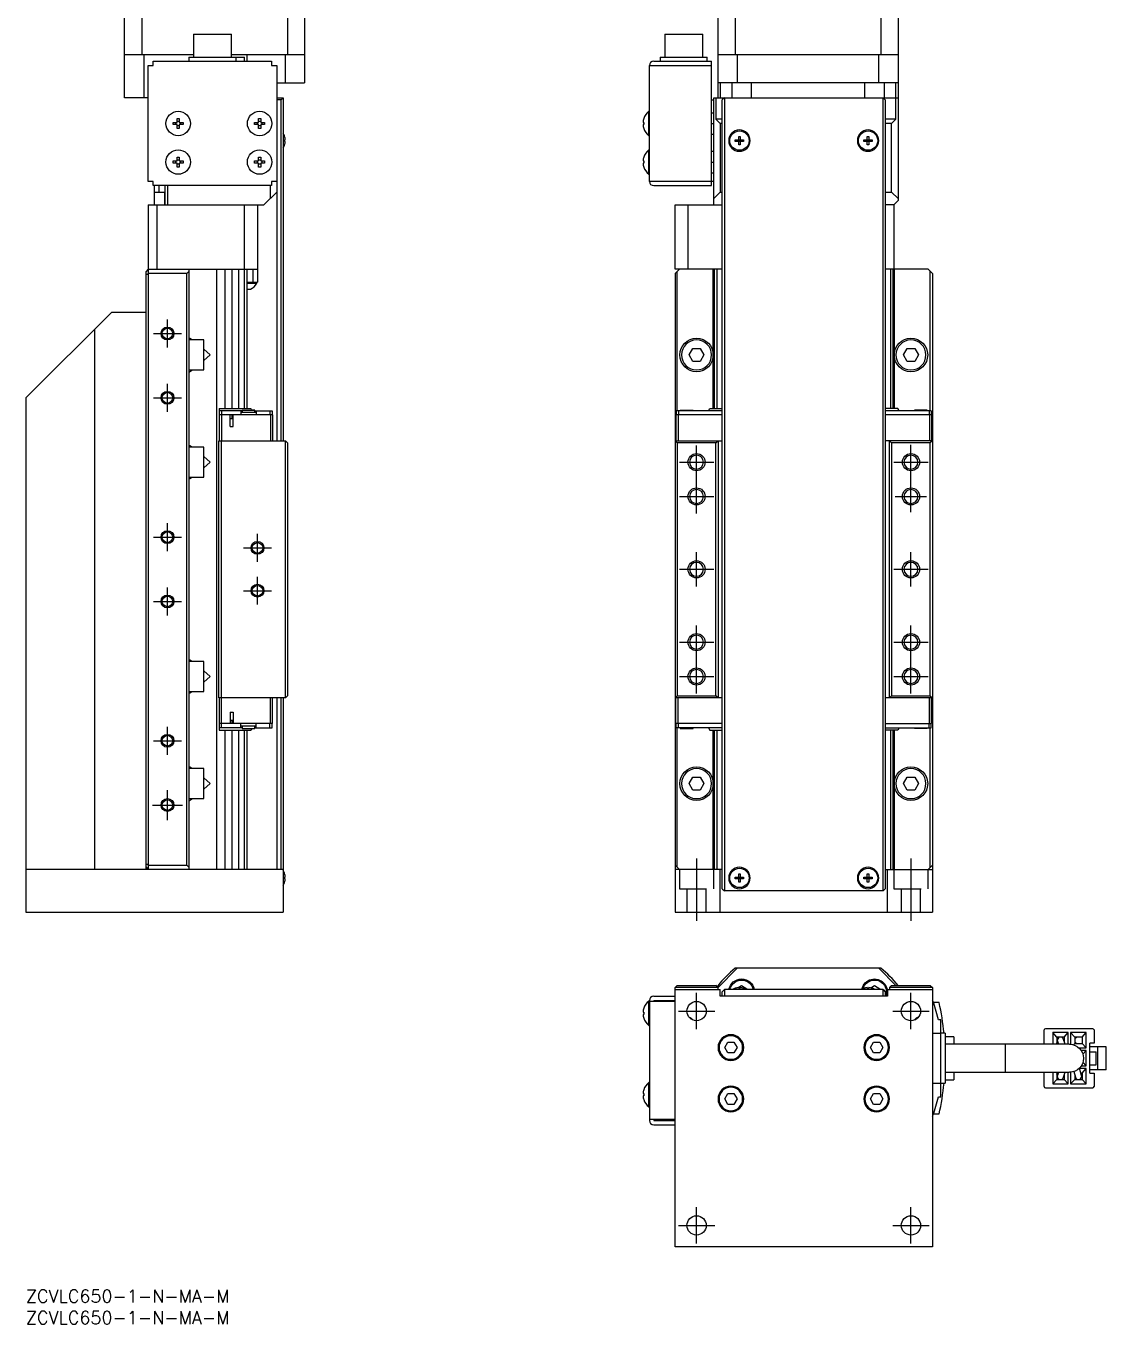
# Model space of a CAD drawing. Extents: x 0 to 570, y -8 to 553.
# Drawn here: x 0 to 251.9, y -8 to 294.8 of the extents above; entities that cross this region are included whole.
import ezdxf

# ---------------------------------------------------------------- set-up
doc = ezdxf.new("R2010")
doc.units = 0
doc.header["$LTSCALE"] = 0.5
doc.linetypes.add('CENTER', pattern=[50.8, 31.75, -6.35, 6.35, -6.35])
doc.linetypes.add('DASHED', pattern=[19.05, 12.7, -6.35])
for name, color, linetype in [('MSM_CENTER', 1, 'CENTER'), ('MSM_CONTINUOUS', 7, 'CONTINUOUS'), ('MSM_DASHED', 4, 'DASHED'), ('MSM_NARROW', 5, 'CONTINUOUS'), ('MSM_PART_NUMBER', 7, 'CONTINUOUS')]:
    doc.layers.add(name, color=color, linetype=linetype)
doc.styles.get("Standard").update_dxf_attribs({"font": 'txt.shx', "height": 3, "bigfont": 'bigfont.shx'})

msp = doc.modelspace()

# ---------------------------------------------------------------- linework, layer by layer
at = {"layer": 'MSM_CENTER'}
for p, q in [((33, 219.81), (33, 226.31)), ((29.75, 223.06), (36.25, 223.06)), ((33, 204.81), (33, 211.31)), ((29.75, 208.06), (36.25, 208.06)), ((156.41, 181.06), (156.41, 197.06)), ((206.41, 181.41), (206.41, 197.06)), ((152.41, 193.06), (160.41, 193.06)), ((202.41, 193.06), (210.41, 193.06)), ((152.41, 185.06), (160.41, 185.06)), ((202.76, 185.06), (210.06, 185.06)), ((33, 172.31), (33, 178.81)), ((54, 169.81), (54, 176.31)), ((29.75, 175.56), (36.25, 175.56)), ((50.75, 173.06), (57.25, 173.06)), ((156.41, 164.06), (156.41, 172.06)), ((206.41, 164.06), (206.41, 172.06)), ((152.41, 168.06), (160.41, 168.06)), ((202.41, 168.06), (210.41, 168.06)), ((33, 157.31), (33, 163.81)), ((54, 159.81), (54, 166.31)), ((29.75, 160.56), (36.25, 160.56)), ((50.75, 163.06), (57.25, 163.06)), ((156.41, 139.06), (156.41, 155.06)), ((206.41, 139.06), (206.41, 155.06)), ((152.41, 151.06), (160.41, 151.06)), ((202.41, 151.06), (210.41, 151.06)), ((152.41, 143.06), (160.41, 143.06)), ((202.41, 143.06), (210.41, 143.06)), ((33, 124.81), (33, 131.31)), ((29.75, 128.06), (36.25, 128.06)), ((33, 109.56), (33, 116.56)), ((29.5, 113.06), (36.5, 113.06)), ((156.41, 100.56), (156.41, 86.06)), ((206.41, 100.56), (206.41, 86.06)), ((156.41, 60.75), (156.41, 69.25)), ((206.41, 60.75), (206.41, 69.25)), ((152.16, 65), (160.66, 65)), ((202.16, 65), (210.66, 65)), ((156.41, 10.75), (156.41, 19.25)), ((206.41, 10.75), (206.41, 19.25)), ((152.16, 15), (160.66, 15)), ((202.16, 15), (210.66, 15))]:
    msp.add_line(p, q, dxfattribs=at)
at = {"layer": 'MSM_CONTINUOUS'}
for p, q in [((23, 278.06), (23, 296.76)), ((27.03, 296.76), (27.03, 288.06)), ((60.97, 296.76), (60.97, 288.06)), ((65, 296.76), (65, 281.56)), ((161.41, 278.06), (161.41, 296.76)), ((165.44, 296.76), (165.44, 288.06)), ((199.38, 296.76), (199.38, 288.06)), ((203.41, 296.76), (203.41, 254.06)), ((39.07, 292.86), (47.92, 292.86)), ((39.07, 292.86), (39.07, 287.56)), ((47.92, 287.56), (47.92, 292.86)), ((148.99, 292.86), (157.84, 292.86)), ((148.99, 292.86), (148.99, 287.56)), ((157.84, 287.56), (157.84, 292.86)), ((39.07, 288.06), (23, 288.06)), ((27.5, 288.06), (27.5, 278.06)), ((65, 288.06), (47.92, 288.06)), ((51.5, 288.06), (51.5, 286.56)), ((60.5, 281.56), (60.5, 288.06)), ((203.41, 288.06), (161.41, 288.06)), ((165.91, 288.06), (165.91, 281.56)), ((198.91, 281.56), (198.91, 288.06)), ((28.5, 258.56), (28.5, 285.56)), ((28.5, 285.56), (29.7, 285.56)), ((29.7, 286.56), (57.3, 286.56)), ((29.7, 285.56), (29.7, 286.56)), ((38, 287.56), (51, 287.56)), ((38, 287.56), (38, 286.56)), ((49, 286.56), (49, 287.56)), ((51, 286.56), (51, 287.56)), ((57.3, 286.56), (57.3, 285.56)), ((57.3, 285.56), (58.5, 285.56)), ((58.5, 285.56), (58.5, 198.06)), ((145.41, 258.56), (145.41, 285.56)), ((145.41, 285.56), (159.91, 285.56)), ((146.41, 286.56), (159.91, 286.56)), ((147.91, 287.56), (158.91, 287.56)), ((147.91, 287.56), (147.91, 286.56)), ((158.91, 286.56), (158.91, 287.56)), ((159.91, 257.56), (159.91, 286.56)), ((58.5, 281.56), (65, 281.56)), ((203.41, 281.56), (161.41, 281.56)), ((161.91, 281.56), (161.91, 278.06)), ((164.68, 278.06), (164.68, 281.56)), ((169.15, 281.56), (169.15, 278.06)), ((195.68, 278.06), (195.68, 281.56)), ((200.15, 281.56), (200.15, 278.06)), ((202.91, 273.06), (202.91, 281.56)), ((28.5, 278.06), (23, 278.06)), ((58.5, 278.06), (60, 278.06)), ((59.5, 277.56), (58.5, 277.56)), ((60, 278.06), (59.5, 277.56)), ((59.5, 198.06), (59.5, 277.56)), ((60, 278.06), (60, 198.06)), ((159.91, 277.56), (160.41, 277.56)), ((160.41, 253.06), (160.41, 278.06)), ((160.41, 278.06), (203.41, 278.06)), ((160.91, 278.06), (160.91, 273.06)), ((162.91, 278.06), (162.41, 277.56)), ((162.41, 93.56), (162.41, 277.56)), ((162.91, 278.06), (162.91, 93.06)), ((199.91, 93.06), (199.91, 278.06)), ((200.41, 277.56), (199.91, 278.06)), ((200.41, 277.56), (200.41, 93.56)), ((35.24, 273.21), (35.76, 273.21)), ((35.24, 272.32), (35.24, 273.21)), ((35.24, 272.57), (35.76, 272.57)), ((35.76, 273.21), (35.76, 272.32)), ((54.24, 273.21), (54.76, 273.21)), ((54.24, 272.32), (54.24, 273.21)), ((54.24, 272.57), (54.76, 272.57)), ((54.76, 273.21), (54.76, 272.32)), ((144.1, 273.21), (144.11, 273.21)), ((145.25, 269.21), (145.25, 274.91)), ((145.41, 274.91), (145.25, 274.91)), ((159.91, 274.56), (160.41, 274.56)), ((160.91, 273.06), (161.91, 272.06)), ((162.41, 273.06), (160.91, 273.06)), ((202.91, 273.06), (200.41, 273.06)), ((201.91, 272.06), (202.91, 273.06)), ((34.34, 272.32), (35.24, 272.32)), ((34.34, 271.8), (34.34, 272.32)), ((35.24, 271.8), (34.34, 271.8)), ((34.98, 271.8), (34.98, 272.32)), ((35.24, 270.9), (35.24, 271.8)), ((35.76, 271.54), (35.24, 271.54)), ((35.76, 270.9), (35.24, 270.9)), ((35.76, 272.32), (36.66, 272.32)), ((35.76, 271.8), (35.76, 270.9)), ((36.66, 271.8), (35.76, 271.8)), ((36.02, 272.32), (36.02, 271.8)), ((36.66, 272.32), (36.66, 271.8)), ((53.34, 271.8), (53.34, 272.32)), ((53.34, 272.32), (54.24, 272.32)), ((54.24, 271.8), (53.34, 271.8)), ((53.98, 271.8), (53.98, 272.32)), ((54.24, 270.9), (54.24, 271.8)), ((54.76, 271.54), (54.24, 271.54)), ((54.76, 270.9), (54.24, 270.9)), ((54.76, 272.32), (55.66, 272.32)), ((55.66, 271.8), (54.76, 271.8)), ((54.76, 271.8), (54.76, 270.9)), ((55.02, 272.32), (55.02, 271.8)), ((55.66, 272.32), (55.66, 271.8)), ((143.93, 272.32), (144.11, 272.32)), ((144.11, 271.8), (143.93, 271.8)), ((144.11, 270.9), (144.1, 270.9)), ((144.11, 272.32), (144.11, 271.8)), ((159.91, 272.06), (160.41, 272.06)), ((159.91, 269.56), (160.41, 269.56)), ((162.41, 272.06), (161.91, 272.06)), ((161.91, 272.06), (161.91, 256.06)), ((201.91, 272.06), (200.41, 272.06)), ((201.91, 256.06), (201.91, 272.06)), ((60.33, 269.03), (60.34, 269.03)), ((60.33, 267.88), (60.33, 268.24)), ((60.33, 268.24), (60.49, 268.24)), ((60.49, 267.88), (60.33, 267.88)), ((60.34, 267.08), (60.33, 267.08)), ((145.25, 269.21), (145.41, 269.21)), ((165.44, 267.88), (165.44, 268.24)), ((165.44, 268.24), (166.23, 268.24)), ((166.23, 267.88), (165.44, 267.88)), ((166.22, 267.88), (166.22, 268.24)), ((166.23, 269.03), (166.59, 269.03)), ((166.23, 268.24), (166.23, 269.03)), ((166.23, 268.25), (166.59, 268.25)), ((166.23, 267.08), (166.23, 267.88)), ((166.59, 267.86), (166.23, 267.86)), ((166.59, 267.08), (166.23, 267.08)), ((166.59, 269.03), (166.59, 268.24)), ((166.59, 268.24), (167.39, 268.24)), ((167.39, 267.88), (166.59, 267.88)), ((166.59, 267.88), (166.59, 267.08)), ((166.61, 268.24), (166.61, 267.88)), ((167.39, 268.24), (167.39, 267.88)), ((195.44, 267.88), (195.44, 268.24)), ((195.44, 268.24), (196.23, 268.24)), ((196.23, 267.88), (195.44, 267.88)), ((196.22, 267.88), (196.22, 268.24)), ((196.23, 269.03), (196.59, 269.03)), ((196.23, 268.24), (196.23, 269.03)), ((196.23, 268.25), (196.59, 268.25)), ((196.23, 267.08), (196.23, 267.88)), ((196.59, 267.86), (196.23, 267.86)), ((196.59, 267.08), (196.23, 267.08)), ((196.59, 269.03), (196.59, 268.24)), ((196.59, 268.24), (197.39, 268.24)), ((196.59, 267.88), (196.59, 267.08)), ((197.39, 267.88), (196.59, 267.88)), ((196.61, 268.24), (196.61, 267.88)), ((197.39, 268.24), (197.39, 267.88)), ((35.24, 264.21), (35.76, 264.21)), ((35.24, 263.32), (35.24, 264.21)), ((35.24, 263.57), (35.76, 263.57)), ((35.76, 264.21), (35.76, 263.32)), ((54.24, 264.21), (54.76, 264.21)), ((54.24, 263.32), (54.24, 264.21)), ((54.24, 263.57), (54.76, 263.57)), ((54.76, 264.21), (54.76, 263.32)), ((144.1, 264.21), (144.11, 264.21)), ((145.25, 260.21), (145.25, 265.91)), ((145.41, 265.91), (145.25, 265.91)), ((159.91, 265.56), (160.41, 265.56)), ((34.34, 263.32), (35.24, 263.32)), ((34.34, 262.8), (34.34, 263.32)), ((35.24, 262.8), (34.34, 262.8)), ((34.98, 262.8), (34.98, 263.32)), ((35.24, 261.9), (35.24, 262.8)), ((35.76, 262.54), (35.24, 262.54)), ((35.76, 261.9), (35.24, 261.9)), ((35.76, 263.32), (36.66, 263.32)), ((35.76, 262.8), (35.76, 261.9)), ((36.66, 262.8), (35.76, 262.8)), ((36.02, 263.32), (36.02, 262.8)), ((36.66, 263.32), (36.66, 262.8)), ((53.34, 263.32), (54.24, 263.32)), ((53.34, 262.8), (53.34, 263.32)), ((54.24, 262.8), (53.34, 262.8)), ((53.98, 262.8), (53.98, 263.32)), ((54.24, 261.9), (54.24, 262.8)), ((54.76, 262.54), (54.24, 262.54)), ((54.76, 261.9), (54.24, 261.9)), ((54.76, 263.32), (55.66, 263.32)), ((54.76, 262.8), (54.76, 261.9)), ((55.66, 262.8), (54.76, 262.8)), ((55.02, 263.32), (55.02, 262.8)), ((55.66, 263.32), (55.66, 262.8)), ((143.93, 263.32), (144.11, 263.32)), ((144.11, 262.8), (143.93, 262.8)), ((144.11, 261.9), (144.1, 261.9)), ((144.11, 263.32), (144.11, 262.8)), ((159.91, 263.06), (160.41, 263.06)), ((159.91, 260.56), (160.41, 260.56)), ((29.7, 258.56), (28.5, 258.56)), ((29.7, 257.56), (29.7, 258.56)), ((57.3, 257.56), (29.7, 257.56)), ((30, 256.06), (30, 257.56)), ((31, 257.56), (31, 256.06)), ((32.5, 253.06), (32.5, 257.56)), ((33, 257.56), (33, 253.06)), ((57, 254.56), (57, 257.56)), ((57.3, 258.56), (57.3, 257.56)), ((58.5, 258.56), (57.3, 258.56)), ((145.25, 260.21), (145.41, 260.21)), ((160.41, 258.56), (145.41, 258.56)), ((146.41, 257.56), (159.91, 257.56)), ((29.9, 256.06), (32.4, 256.06)), ((29.9, 256.06), (29.9, 253.06)), ((32.4, 253.06), (32.4, 256.06)), ((55.5, 253.06), (58.5, 256.06)), ((160.41, 254.56), (161.91, 256.06)), ((161.91, 256.06), (162.41, 256.06)), ((200.41, 256.06), (201.91, 256.06)), ((201.91, 256.06), (203.41, 254.56)), ((28.5, 253.06), (55.5, 253.06)), ((28.5, 253.06), (28.5, 237.06)), ((30.5, 253.06), (30.5, 238.06)), ((51, 238.06), (51, 253.06)), ((54, 253.06), (54, 235.06)), ((151.41, 238.06), (151.41, 253.06)), ((151.41, 253.06), (162.41, 253.06)), ((154.41, 253.06), (154.41, 238.06)), ((202.41, 253.06), (200.41, 253.06)), ((202.41, 253.06), (203.41, 254.06)), ((202.41, 253.06), (202.41, 238.06)), ((28.5, 238.06), (28, 237.56)), ((28, 98.06), (28, 237.56)), ((28.5, 238.06), (54, 238.06)), ((28.51, 237.06), (28.51, 99.06)), ((37.5, 237.06), (28.51, 237.06)), ((38, 237.56), (37.5, 237.06)), ((37.5, 99.06), (37.5, 237.06)), ((38, 238.06), (38, 98.06)), ((44.5, 98.06), (44.5, 238.06)), ((46.39, 238.06), (46.39, 205.56)), ((48, 238.06), (48, 205.56)), ((49.61, 205.56), (49.61, 238.06)), ((50.99, 205.56), (50.99, 238.06)), ((51.5, 238.06), (51.5, 205.56)), ((53, 235.06), (53, 238.06)), ((162.41, 238.06), (151.41, 238.06)), ((151.91, 237.56), (151.41, 237.06)), ((151.41, 237.06), (151.41, 88.06)), ((152.41, 238.06), (151.91, 237.56)), ((151.91, 205.06), (151.91, 237.56)), ((160.31, 205.56), (160.31, 238.06)), ((160.61, 205.56), (160.61, 238.06)), ((161.12, 238.06), (161.12, 205.56)), ((210.41, 238.06), (200.41, 238.06)), ((201.71, 205.56), (201.71, 238.06)), ((202.21, 238.06), (202.21, 205.56)), ((202.51, 238.06), (202.51, 205.56)), ((211.41, 237.06), (210.41, 238.06)), ((210.91, 205.06), (210.91, 237.56)), ((211.41, 237.06), (211.41, 88.06)), ((51.5, 235.06), (54, 235.06)), ((51.5, 234.81), (53.85, 234.81)), ((51.5, 233.41), (52.34, 233.41)), ((53.85, 234.81), (53.85, 235.06)), ((20, 228.06), (0, 208.06)), ((20, 228.06), (28, 228.06)), ((16, 224.06), (16, 98.06)), ((38.12, 221.96), (38, 221.8)), ((41.5, 221.56), (38, 221.56)), ((38.87, 221.56), (38.12, 221.96)), ((41.5, 214.56), (41.5, 221.56)), ((43, 218.06), (41.5, 219.38)), ((41.5, 216.74), (43, 218.06)), ((154.68, 218.06), (155.55, 219.56)), ((155.55, 216.56), (154.68, 218.06)), ((155.55, 219.56), (157.28, 219.56)), ((157.28, 219.56), (158.14, 218.06)), ((158.14, 218.06), (157.28, 216.56)), ((204.68, 218.06), (205.55, 219.56)), ((205.55, 216.56), (204.68, 218.06)), ((205.55, 219.56), (207.28, 219.56)), ((207.28, 219.56), (208.14, 218.06)), ((208.14, 218.06), (207.28, 216.56)), ((157.28, 216.56), (155.55, 216.56)), ((207.28, 216.56), (205.55, 216.56)), ((38, 214.56), (41.5, 214.56)), ((38, 214.31), (38.12, 214.16)), ((38.12, 214.16), (38.87, 214.56)), ((0, 208.06), (0, 88.06)), ((45.1, 205.56), (52.43, 205.56)), ((45.1, 205.56), (45.1, 198.06)), ((50.4, 205.06), (45.1, 205.06)), ((57.5, 204.06), (45.1, 204.06)), ((45.6, 205.06), (45.6, 198.06)), ((47.65, 201.36), (47.65, 204.06)), ((47.65, 203.26), (48.35, 203.26)), ((48, 204.06), (48, 203.26)), ((48.35, 201.36), (48.35, 204.06)), ((50.1, 205.06), (50.1, 204.06)), ((53.7, 204.66), (50.1, 204.66)), ((53.4, 205.11), (50.4, 205.11)), ((50.4, 205.11), (50.4, 204.66)), ((52.7, 205.11), (52.43, 205.56)), ((53.4, 205.16), (52.67, 205.16)), ((53.4, 204.66), (53.4, 205.16)), ((53.4, 205.06), (57.4, 205.06)), ((53.7, 205.06), (53.7, 204.06)), ((56.9, 205.06), (56.9, 204.06)), ((57, 204.06), (57, 198.06)), ((57.4, 205.06), (57.4, 204.06)), ((57.5, 204.06), (57.5, 198.06)), ((151.61, 204.06), (151.61, 198.06)), ((162.41, 204.06), (151.61, 204.06)), ((151.66, 205.06), (151.66, 204.06)), ((162.41, 205.06), (151.66, 205.06)), ((152.11, 204.06), (152.11, 198.06)), ((152.16, 205.06), (152.16, 204.06)), ((155.61, 205.11), (152.61, 205.11)), ((152.61, 205.11), (152.61, 205.06)), ((155.61, 205.06), (155.61, 205.11)), ((159.18, 205.06), (159.48, 205.56)), ((159.48, 205.56), (162.41, 205.56)), ((203.34, 205.56), (200.41, 205.56)), ((211.16, 205.06), (200.41, 205.06)), ((211.21, 204.06), (200.41, 204.06)), ((203.64, 205.06), (203.34, 205.56)), ((210.21, 205.16), (207.21, 205.16)), ((207.21, 205.16), (207.21, 205.06)), ((210.21, 205.06), (210.21, 205.16)), ((210.66, 205.06), (210.66, 204.06)), ((210.71, 204.06), (210.71, 198.06)), ((211.16, 205.06), (211.16, 204.06)), ((211.21, 204.06), (211.21, 198.06)), ((47.65, 201.36), (48.35, 201.36)), ((38.12, 196.96), (38, 196.8)), ((38.87, 196.56), (38.12, 196.96)), ((45, 138.06), (45, 198.06)), ((45, 198.06), (60.5, 198.06)), ((45.5, 198.06), (45.5, 138.06)), ((60.5, 138.06), (60.5, 198.06)), ((61, 197.56), (60.5, 198.06)), ((61, 197.56), (61, 138.56)), ((151.91, 197.56), (151.41, 198.06)), ((151.41, 198.06), (162.41, 198.06)), ((151.91, 197.56), (151.91, 138.56)), ((160.91, 197.56), (151.91, 197.56)), ((160.91, 197.56), (161.41, 198.06)), ((160.91, 138.56), (160.91, 197.56)), ((161.41, 198.06), (161.41, 138.06)), ((211.41, 198.06), (200.41, 198.06)), ((201.41, 198.06), (201.91, 197.56)), ((201.41, 138.06), (201.41, 198.06)), ((201.91, 197.56), (201.91, 138.56)), ((210.91, 197.56), (201.91, 197.56)), ((211.41, 198.06), (210.91, 197.56)), ((210.91, 138.56), (210.91, 197.56)), ((41.5, 196.56), (38, 196.56)), ((41.5, 189.56), (41.5, 196.56)), ((43, 193.06), (41.5, 194.38)), ((41.5, 191.74), (43, 193.06)), ((38, 189.56), (41.5, 189.56)), ((38, 189.31), (38.12, 189.16)), ((38.12, 189.16), (38.87, 189.56)), ((38.12, 146.96), (38, 146.8)), ((41.5, 146.56), (38, 146.56)), ((38.87, 146.56), (38.12, 146.96)), ((41.5, 139.56), (41.5, 146.56)), ((43, 143.06), (41.5, 144.38)), ((41.5, 141.74), (43, 143.06)), ((38, 139.56), (41.5, 139.56)), ((38, 139.31), (38.12, 139.16)), ((38.12, 139.16), (38.87, 139.56)), ((60.5, 138.06), (45, 138.06)), ((45.1, 138.06), (45.1, 130.56)), ((45.6, 131.06), (45.6, 138.06)), ((57, 132.06), (57, 138.06)), ((57.5, 132.06), (57.5, 138.06)), ((58.5, 138.06), (58.5, 98.06)), ((59.5, 98.06), (59.5, 138.06)), ((60, 138.06), (60, 88.06)), ((60.5, 138.06), (61, 138.56)), ((151.41, 138.06), (151.91, 138.56)), ((162.41, 138.06), (151.41, 138.06)), ((151.61, 132.06), (151.61, 138.06)), ((151.91, 138.56), (160.91, 138.56)), ((152.11, 132.06), (152.11, 138.06)), ((161.41, 138.06), (160.91, 138.56)), ((211.41, 138.06), (200.41, 138.06)), ((201.91, 138.56), (201.41, 138.06)), ((201.91, 138.56), (210.91, 138.56)), ((210.71, 132.06), (210.71, 138.06)), ((210.91, 138.56), (211.41, 138.06)), ((211.21, 132.06), (211.21, 138.06)), ((47.65, 134.76), (47.65, 132.06)), ((47.65, 134.76), (48.35, 134.76)), ((48.35, 134.76), (48.35, 132.06)), ((57.5, 132.06), (45.1, 132.06)), ((50.4, 131.06), (45.1, 131.06)), ((45.1, 130.56), (52.43, 130.56)), ((46.39, 130.56), (46.39, 98.06)), ((47.65, 132.86), (48.35, 132.86)), ((48, 132.86), (48, 132.06)), ((48, 130.56), (48, 98.06)), ((49.61, 98.06), (49.61, 130.56)), ((50.1, 131.06), (50.1, 132.06)), ((53.7, 131.46), (50.1, 131.46)), ((50.4, 131.46), (50.4, 130.96)), ((50.4, 130.96), (53.4, 130.96)), ((50.99, 98.06), (50.99, 130.56)), ((51.5, 130.56), (51.5, 98.06)), ((52.67, 130.96), (52.43, 130.56)), ((53.4, 130.96), (53.4, 131.46)), ((53.4, 131.06), (57.4, 131.06)), ((53.7, 131.06), (53.7, 132.06)), ((56.9, 131.06), (56.9, 132.06)), ((57.4, 131.06), (57.4, 132.06)), ((162.41, 132.06), (151.61, 132.06)), ((151.66, 131.06), (151.66, 132.06)), ((162.41, 131.06), (151.66, 131.06)), ((151.91, 98.56), (151.91, 131.06)), ((152.16, 131.06), (152.16, 132.06)), ((152.61, 131.06), (152.61, 130.96)), ((152.61, 130.96), (155.61, 130.96)), ((155.61, 130.96), (155.61, 131.06)), ((159.18, 131.06), (159.48, 130.56)), ((159.48, 130.56), (162.41, 130.56)), ((160.31, 98.06), (160.31, 130.56)), ((160.61, 98.06), (160.61, 130.56)), ((161.12, 130.56), (161.12, 98.06)), ((200.41, 132.06), (211.21, 132.06)), ((200.41, 131.06), (211.16, 131.06)), ((203.34, 130.56), (200.41, 130.56)), ((201.71, 98.06), (201.71, 130.56)), ((202.21, 130.56), (202.21, 98.06)), ((202.51, 130.56), (202.51, 98.06)), ((203.64, 131.06), (203.34, 130.56)), ((207.21, 131.06), (207.21, 131.01)), ((207.21, 131.01), (210.21, 131.01)), ((210.21, 131.01), (210.21, 131.06)), ((210.66, 131.06), (210.66, 132.06)), ((210.91, 98.56), (210.91, 131.06)), ((211.16, 131.06), (211.16, 132.06)), ((38.12, 121.96), (38, 121.8)), ((41.5, 121.56), (38, 121.56)), ((38.87, 121.56), (38.12, 121.96)), ((41.5, 114.56), (41.5, 121.56)), ((43, 118.06), (41.5, 119.38)), ((154.68, 118.06), (155.55, 119.56)), ((155.55, 119.56), (157.28, 119.56)), ((157.28, 119.56), (158.14, 118.06)), ((204.68, 118.06), (205.55, 119.56)), ((205.55, 119.56), (207.28, 119.56)), ((207.28, 119.56), (208.14, 118.06)), ((41.5, 116.74), (43, 118.06)), ((155.55, 116.56), (154.68, 118.06)), ((157.28, 116.56), (155.55, 116.56)), ((158.14, 118.06), (157.28, 116.56)), ((205.55, 116.56), (204.68, 118.06)), ((207.28, 116.56), (205.55, 116.56)), ((208.14, 118.06), (207.28, 116.56)), ((38, 114.56), (41.5, 114.56)), ((38, 114.31), (38.12, 114.16)), ((38.12, 114.16), (38.87, 114.56)), ((60, 98.06), (0, 98.06)), ((28, 98.56), (28.5, 98.06)), ((28.5, 99.05), (28.5, 98.06)), ((28.51, 99.06), (37.5, 99.06)), ((37.5, 99.06), (38, 98.56)), ((60.33, 97.03), (60.34, 97.03)), ((151.41, 99.06), (152.41, 98.06)), ((162.41, 98.06), (151.41, 98.06)), ((161.91, 88.06), (161.91, 98.06)), ((166.23, 97.03), (166.59, 97.03)), ((166.23, 96.24), (166.23, 97.03)), ((166.59, 97.03), (166.59, 96.24)), ((196.23, 97.03), (196.59, 97.03)), ((196.23, 96.24), (196.23, 97.03)), ((196.59, 97.03), (196.59, 96.24)), ((200.41, 98.06), (211.41, 98.06)), ((200.91, 88.06), (200.91, 98.06)), ((210.41, 98.06), (211.41, 99.06)), ((60.33, 95.88), (60.33, 96.24)), ((60.33, 96.24), (60.49, 96.24)), ((60.49, 95.88), (60.33, 95.88)), ((60.34, 95.08), (60.33, 95.08)), ((165.44, 95.88), (165.44, 96.24)), ((165.44, 96.24), (166.23, 96.24)), ((166.23, 95.88), (165.44, 95.88)), ((166.22, 95.88), (166.22, 96.24)), ((166.23, 96.25), (166.59, 96.25)), ((166.23, 95.08), (166.23, 95.88)), ((166.59, 95.86), (166.23, 95.86)), ((166.59, 95.08), (166.23, 95.08)), ((166.59, 96.24), (167.39, 96.24)), ((166.59, 95.88), (166.59, 95.08)), ((167.39, 95.88), (166.59, 95.88)), ((166.61, 96.24), (166.61, 95.88)), ((167.39, 96.24), (167.39, 95.88)), ((195.44, 95.88), (195.44, 96.24)), ((195.44, 96.24), (196.23, 96.24)), ((196.23, 95.88), (195.44, 95.88)), ((196.22, 95.88), (196.22, 96.24)), ((196.23, 96.25), (196.59, 96.25)), ((196.23, 95.08), (196.23, 95.88)), ((196.59, 95.86), (196.23, 95.86)), ((196.59, 95.08), (196.23, 95.08)), ((196.59, 96.24), (197.39, 96.24)), ((196.59, 95.88), (196.59, 95.08)), ((197.39, 95.88), (196.59, 95.88)), ((196.61, 96.24), (196.61, 95.88)), ((197.39, 96.24), (197.39, 95.88)), ((162.41, 93.56), (162.91, 93.06)), ((199.91, 93.06), (162.91, 93.06)), ((199.91, 93.06), (200.41, 93.56)), ((0, 88.06), (60, 88.06)), ((151.41, 88.06), (211.41, 88.06)), ((165.91, 75), (161.41, 70.5)), ((199.38, 75), (165.44, 75)), ((202.91, 71), (198.91, 75)), ((151.41, 70.5), (151.91, 71)), ((151.41, 10), (151.41, 70.5)), ((161.41, 70.5), (151.41, 70.5)), ((151.41, 70), (161.91, 70)), ((151.91, 71), (160.91, 71)), ((161.41, 70.5), (160.91, 71)), ((161.41, 70), (161.41, 70.97)), ((161.91, 68.5), (161.91, 70)), ((162.41, 69.5), (162.91, 70)), ((162.91, 70), (162.91, 68.5)), ((199.91, 70), (162.91, 70)), ((165.44, 70.33), (165.44, 70.34)), ((166.11, 70.48), (166.91, 70.94)), ((166.23, 70.33), (166.23, 70.49)), ((166.59, 70.33), (166.23, 70.33)), ((166.59, 70.49), (166.59, 70.33)), ((166.91, 70.94), (168.16, 70.22)), ((167.39, 70.34), (167.39, 70.33)), ((168.16, 70.22), (168.16, 70)), ((195.44, 70.33), (195.44, 70.34)), ((196.23, 70.33), (196.23, 70.49)), ((196.59, 70.33), (196.23, 70.33)), ((196.59, 70.49), (196.59, 70.33)), ((197.02, 70.43), (197.91, 70.94)), ((197.39, 70.34), (197.39, 70.33)), ((197.91, 70.94), (199.16, 70.22)), ((199.16, 70.22), (199.16, 70)), ((199.91, 68.5), (199.91, 70)), ((199.91, 70), (200.41, 69.5)), ((200.91, 70), (200.91, 68.5)), ((200.91, 70), (211.41, 70)), ((201.91, 71), (201.41, 70.5)), ((201.41, 70.5), (201.41, 70)), ((211.41, 70.5), (201.41, 70.5)), ((201.91, 71), (210.91, 71)), ((210.91, 71), (211.41, 70.5)), ((211.41, 70.5), (211.41, 10)), ((145.25, 61.65), (145.25, 67.35)), ((145.41, 67.35), (145.25, 67.35)), ((145.41, 67.5), (145.41, 39.5)), ((145.41, 67.3), (151.41, 67.3)), ((146.41, 68.5), (151.41, 68.5)), ((146.41, 67.5), (151.41, 67.5)), ((146.41, 67.5), (146.41, 67.3)), ((146.41, 67.39), (151.41, 67.39)), ((200.91, 68.5), (161.91, 68.5)), ((162.41, 68.5), (162.41, 69.5)), ((200.41, 69.5), (200.41, 68.5)), ((212.98, 67), (211.66, 67)), ((212.81, 63), (211.71, 66.83)), ((143.93, 64.76), (144.11, 64.76)), ((144.11, 64.24), (143.93, 64.24)), ((144.1, 65.66), (144.11, 65.66)), ((144.11, 64.76), (144.11, 64.24)), ((144.11, 63.34), (144.1, 63.34)), ((145.25, 61.65), (145.41, 61.65)), ((213.41, 63), (212.81, 63)), ((213.41, 45), (213.41, 63)), ((237.51, 57.25), (237.51, 60.6)), ((248.81, 60.9), (237.81, 60.9)), ((249.11, 60.6), (249.11, 57.5)), ((162.97, 56.5), (163.69, 57.75)), ((163.69, 57.75), (165.13, 57.75)), ((165.13, 57.75), (165.86, 56.5)), ((196.97, 56.5), (197.69, 57.75)), ((197.69, 57.75), (199.13, 57.75)), ((199.13, 57.75), (199.86, 56.5)), ((213.41, 59.78), (211.41, 59.78)), ((214.41, 59.82), (213.41, 59.82)), ((214.41, 59.82), (214.41, 48.18)), ((216.41, 59), (214.41, 59)), ((216.41, 59), (216.41, 57.25)), ((243.06, 60), (239.51, 60)), ((239.51, 60), (239.51, 57.25)), ((240.41, 58.95), (239.51, 60)), ((240.41, 58.57), (240.79, 58.95)), ((242.16, 58.95), (240.41, 58.95)), ((240.41, 58.95), (240.41, 57.45)), ((240.7, 57.54), (240.41, 57.82)), ((240.57, 57.99), (240.79, 57.25)), ((242.35, 57.25), (242.01, 58.41)), ((242.16, 58.95), (243.06, 60)), ((242.16, 58.95), (242.16, 57.89)), ((243.06, 57.25), (243.06, 60)), ((247.31, 60), (243.66, 60)), ((243.66, 60), (243.66, 57.24)), ((244.61, 58.95), (243.66, 60)), ((246.36, 58.95), (244.61, 58.95)), ((244.61, 58.95), (244.61, 57.45)), ((244.61, 58.57), (244.99, 58.95)), ((244.99, 57.45), (244.61, 57.82)), ((246.36, 58.95), (247.31, 60)), ((246.36, 58.95), (246.36, 57.45)), ((247.31, 56.4), (247.31, 60)), ((163.69, 55.25), (162.97, 56.5)), ((165.13, 55.25), (163.69, 55.25)), ((165.86, 56.5), (165.13, 55.25)), ((197.69, 55.25), (196.97, 56.5)), ((199.13, 55.25), (197.69, 55.25)), ((199.86, 56.5), (199.13, 55.25)), ((243.41, 57.25), (214.41, 57.25)), ((228.41, 57.25), (228.41, 50.75)), ((240.41, 57.45), (240.24, 57.25)), ((240.41, 57.45), (240.73, 57.45)), ((244.61, 57.45), (244.32, 57.12)), ((244.61, 57.45), (246.36, 57.45)), ((245.6, 56.4), (247.31, 56.4)), ((247.31, 55.8), (246.12, 55.8)), ((246.36, 57.45), (247.31, 56.4)), ((246.53, 54.93), (247.31, 55.8)), ((247.31, 52.2), (247.31, 55.8)), ((249.11, 57.5), (248.11, 57.5)), ((248.11, 50.5), (248.11, 57.5)), ((251.91, 56.7), (248.11, 56.7)), ((248.11, 55.5), (249.61, 55.5)), ((249.61, 52.5), (249.61, 55.5)), ((250, 51.3), (250, 56.7)), ((251.91, 51.3), (251.91, 56.7)), ((246.21, 50), (245.73, 51.72)), ((247.31, 51.6), (245.76, 51.6)), ((246.12, 52.2), (247.31, 52.2)), ((246.36, 50.55), (247.31, 51.6)), ((246.53, 53.07), (247.31, 52.2)), ((247.31, 48), (247.31, 51.6)), ((248.11, 52.5), (249.61, 52.5)), ((214.41, 50.75), (243.41, 50.75)), ((214.41, 49), (216.41, 49)), ((216.41, 50.75), (216.41, 49)), ((237.51, 47.4), (237.51, 50.75)), ((239.51, 50.75), (239.51, 48)), ((240.41, 49.05), (239.51, 48)), ((240.41, 50.55), (240.24, 50.75)), ((240.73, 50.55), (240.41, 50.55)), ((240.41, 50.55), (240.41, 49.05)), ((240.41, 50.17), (240.7, 50.46)), ((240.79, 49.05), (240.41, 49.42)), ((240.41, 49.05), (242.16, 49.05)), ((240.79, 50.75), (240.57, 50.01)), ((242.01, 49.59), (242.35, 50.75)), ((242.16, 50.11), (242.16, 49.05)), ((242.16, 49.05), (243.06, 48)), ((243.06, 48), (243.06, 50.75)), ((243.66, 50.76), (243.66, 48)), ((244.61, 49.05), (243.66, 48)), ((244.45, 50.73), (244.32, 50.88)), ((244.4, 50.9), (244.76, 49.6)), ((244.61, 50.14), (244.61, 49.05)), ((244.99, 49.05), (244.61, 49.42)), ((244.61, 49.05), (246.36, 49.05)), ((246.06, 50.55), (246.36, 50.55)), ((246.36, 50.55), (246.36, 49.05)), ((246.36, 49.05), (247.31, 48)), ((251.91, 51.3), (248.11, 51.3)), ((248.11, 50.5), (249.11, 50.5)), ((249.11, 50.5), (249.11, 47.4)), ((143.93, 45.76), (144.11, 45.76)), ((144.1, 46.66), (144.11, 46.66)), ((144.11, 45.76), (144.11, 45.24)), ((145.25, 42.65), (145.25, 48.35)), ((145.41, 48.35), (145.25, 48.35)), ((162.97, 44.5), (163.69, 45.75)), ((163.69, 45.75), (165.13, 45.75)), ((165.13, 45.75), (165.86, 44.5)), ((196.97, 44.5), (197.69, 45.75)), ((197.69, 45.75), (199.13, 45.75)), ((199.13, 45.75), (199.86, 44.5)), ((211.41, 48.22), (213.41, 48.22)), ((213.41, 48.18), (214.41, 48.18)), ((237.81, 47.1), (248.81, 47.1)), ((239.51, 48), (243.06, 48)), ((243.66, 48), (247.31, 48)), ((144.11, 45.24), (143.93, 45.24)), ((144.11, 44.34), (144.1, 44.34)), ((145.25, 42.65), (145.41, 42.65)), ((163.69, 43.25), (162.97, 44.5)), ((165.13, 43.25), (163.69, 43.25)), ((165.86, 44.5), (165.13, 43.25)), ((197.69, 43.25), (196.97, 44.5)), ((199.13, 43.25), (197.69, 43.25)), ((199.86, 44.5), (199.13, 43.25)), ((211.71, 41.17), (212.81, 45)), ((212.81, 45), (213.41, 45)), ((151.41, 39.7), (145.41, 39.7)), ((146.41, 39.7), (146.41, 39.5)), ((146.41, 39.5), (151.41, 39.5)), ((211.66, 41), (212.98, 41)), ((146.41, 38.5), (151.41, 38.5)), ((211.41, 10), (151.41, 10))]:
    msp.add_line(p, q, dxfattribs=at)
for centre, radius in [((35.5, 272.06), 2.85), ((54.5, 272.06), 2.85), ((166.41, 268.06), 2.25), ((196.41, 268.06), 2.25), ((35.5, 263.06), 2.85), ((54.5, 263.06), 2.85), ((33, 223.06), 1.23), ((156.41, 218.06), 3.9), ((206.41, 218.06), 3.9), ((33, 208.06), 1.23), ((33, 175.56), 1.23), ((54, 173.06), 1.23), ((54, 163.06), 1.23), ((33, 160.56), 1.23), ((33, 128.06), 1.23), ((156.41, 118.06), 3.9), ((206.41, 118.06), 3.9), ((33, 113.06), 1.23), ((166.41, 96.06), 2.25), ((196.41, 96.06), 2.25), ((156.41, 65), 2.25), ((206.41, 65), 2.25), ((156.41, 15), 2.25), ((206.41, 15), 2.25)]:
    msp.add_circle(centre, radius, dxfattribs=at)
at = {"layer": 'MSM_CONTINUOUS', "extrusion": (0, 0, -1)}
for centre, radius in [((-166.41, 268.06), 2.5), ((-196.41, 268.06), 2.5), ((-156.41, 218.06), 3.5), ((-206.41, 218.06), 3.5), ((-156.41, 193.06), 1.62), ((-206.41, 193.06), 1.62), ((-156.41, 185.06), 1.62), ((-206.41, 185.06), 1.62), ((-156.41, 168.06), 1.62), ((-206.41, 168.06), 1.62), ((-156.41, 151.06), 1.62), ((-206.41, 151.06), 1.62), ((-156.41, 143.06), 1.62), ((-206.41, 143.06), 1.62), ((-156.41, 118.06), 3.5), ((-206.41, 118.06), 3.5), ((-166.41, 96.06), 2.5), ((-196.41, 96.06), 2.5), ((-164.41, 56.5), 3), ((-164.41, 56.5), 2.75), ((-198.41, 56.5), 3), ((-198.41, 56.5), 2.75), ((-164.41, 44.5), 3), ((-164.41, 44.5), 2.75), ((-198.41, 44.5), 3), ((-198.41, 44.5), 2.75)]:
    msp.add_circle(centre, radius, dxfattribs=at)
at = {"layer": 'MSM_CONTINUOUS'}
for centre, radius, start, end in [((146.41, 285.56), 1, 90, 180), ((147.61, 272.06), 3.69, 161.762, 175.9605), ((147.61, 272.06), 3.7, 129.6218, 161.7427), ((57.5, 268.06), 3, 19.0021, 33.5573), ((147.61, 272.06), 3.69, 184.0395, 198.238), ((147.61, 272.06), 3.7, 198.2573, 230.3782), ((57.5, 268.06), 3, 326.4427, 340.9979), ((57.5, 268.06), 2.99, 3.446, 18.9685), ((57.5, 268.06), 2.99, 341.0315, 356.554), ((147.61, 263.06), 3.69, 161.762, 175.9605), ((147.61, 263.06), 3.7, 129.6218, 161.7427), ((147.61, 263.06), 3.69, 184.0395, 198.238), ((147.61, 263.06), 3.7, 198.2573, 230.3782), ((146.41, 258.56), 1, 180, 270), ((27.97, 237.65), 0.794, 272.4308, 312.2411), ((29.5, 238.56), 1.8, 236.251, 236.4427), ((51, 236.37), 3.25, 294.3004, 331.2734), ((27.97, 98.46), 0.794, 47.7589, 87.5692), ((29.5, 97.56), 1.8, 123.5573, 123.749), ((57.5, 96.06), 3, 19.0021, 33.5573), ((57.5, 96.06), 2.99, 3.446, 18.9685), ((57.5, 96.06), 3, 326.4427, 340.9979), ((57.5, 96.06), 2.99, 341.0315, 356.554), ((182.41, 54), 27, 128.9424, 141.0576), ((182.41, 54), 27, 38.9424, 51.0576), ((166.41, 67.5), 3, 109.0021, 123.5573), ((166.41, 67.5), 2.99, 93.446, 108.9685), ((166.41, 67.5), 2.99, 71.0315, 86.554), ((166.41, 67.5), 3, 56.4427, 70.9979), ((196.41, 67.5), 3, 109.0021, 123.5573), ((196.41, 67.5), 2.99, 93.446, 108.9685), ((196.41, 67.5), 2.99, 71.0315, 86.554), ((196.41, 67.5), 3, 56.4427, 70.9979), ((147.61, 64.5), 3.7, 129.6218, 161.7427), ((146.41, 67.5), 1, 90, 180), ((208.83, 66), 3, 15.9958, 30.6522), ((154.41, 54), 60, 5.5664, 12.5133), ((147.61, 64.5), 3.69, 161.762, 175.9605), ((147.61, 64.5), 3.69, 184.0395, 198.238), ((208.71, 61.9), 1.8, 106.8077, 146.3384), ((147.61, 64.5), 3.7, 198.2573, 230.3782), ((237.81, 60.6), 0.3, 90, 180), ((248.81, 60.6), 0.3, 0, 90), ((241.29, 58.2), 0.75, 16.5209, 196.5209), ((241.29, 49.8), 0.75, 163.4791, 343.4791), ((245.49, 49.8), 0.75, 195.6242, 15.6242), ((147.61, 45.5), 3.69, 161.762, 175.9605), ((147.61, 45.5), 3.7, 129.6218, 161.7427), ((154.41, 54), 60, 347.4867, 354.4336), ((237.81, 47.4), 0.3, 180, 270), ((248.81, 47.4), 0.3, 270, 0), ((147.61, 45.5), 3.69, 184.0395, 198.238), ((147.61, 45.5), 3.7, 198.2573, 230.3782), ((146.41, 39.5), 1, 180, 270), ((208.83, 42), 3, 329.3478, 344.0042)]:
    msp.add_arc(centre, radius, start, end, dxfattribs=at)
at = {"layer": 'MSM_CONTINUOUS', "extrusion": (0, 0, -1)}
for centre, radius, start, end in [((-197.91, 69.5), 3, 12.2456, 199.4712), ((-166.91, 69.5), 3, 9.5941, 170.4059), ((-166.91, 69.5), 2.75, 10.4757, 169.5243), ((-197.91, 69.5), 2.75, 16.3826, 201.3237), ((-154.11, 61.9), 1.8, 106.8077, 146.3384), ((-243.41, 54), 3.25, 90, 270)]:
    msp.add_arc(centre, radius, start, end, dxfattribs=at)
at = {"layer": 'MSM_DASHED'}
for p, q in [((152.41, 98.06), (152.41, 93.56)), ((160.41, 93.56), (160.41, 98.06)), ((202.41, 98.06), (202.41, 93.56)), ((210.41, 93.56), (210.41, 98.06)), ((152.41, 93.56), (160.41, 93.56)), ((154.16, 93.56), (154.16, 88.06)), ((158.66, 88.06), (158.66, 93.56)), ((202.41, 93.56), (210.41, 93.56)), ((204.16, 93.56), (204.16, 88.06)), ((208.66, 88.06), (208.66, 93.56))]:
    msp.add_line(p, q, dxfattribs=at)
at = {"layer": 'MSM_NARROW'}
for centre, radius in [((33, 223.06), 1.5), ((33, 208.06), 1.5), ((156.41, 193.06), 2), ((206.41, 193.06), 2), ((156.41, 185.06), 2), ((206.41, 185.06), 2), ((33, 175.56), 1.5), ((54, 173.06), 1.5), ((156.41, 168.06), 2), ((206.41, 168.06), 2), ((54, 163.06), 1.5), ((33, 160.56), 1.5), ((156.41, 151.06), 2), ((206.41, 151.06), 2), ((156.41, 143.06), 2), ((206.41, 143.06), 2), ((33, 128.06), 1.5), ((33, 113.06), 1.5)]:
    msp.add_circle(centre, radius, dxfattribs=at)

# ---------------------------------------------------------------- texts
at = {"layer": 'MSM_PART_NUMBER'}
for p in [(0, -3), (0, -8)]:
    msp.add_text('ZCVLC650-1-N-MA-M', height=3, dxfattribs=at).set_placement(p)

doc.saveas('drawing.dxf')
